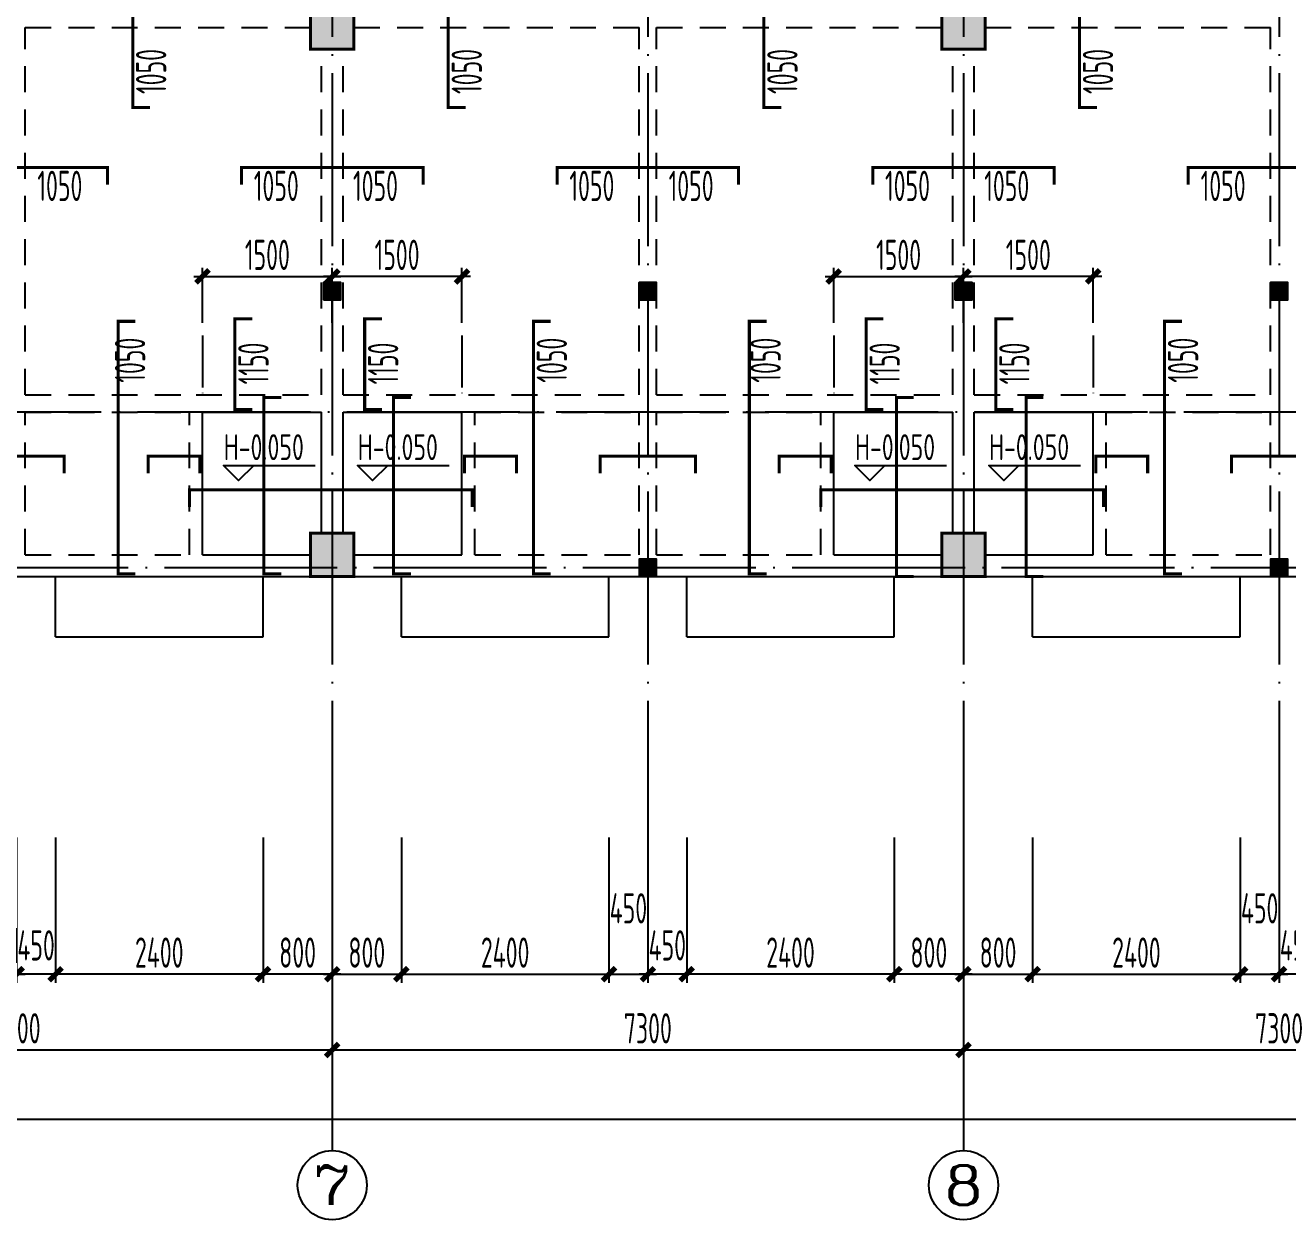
# Model space of a CAD drawing. Extents: x -472319 to -112444, y -516749 to -5704.
# Drawn here: x -264044 to -249444, y -193210 to -179392 of the extents above; entities that cross this region are included whole.
import ezdxf
from ezdxf.enums import TextEntityAlignment as Align

# ---------------------------------------------------------------- set-up
doc = ezdxf.new("R2010")
doc.units = 0
doc.header["$LTSCALE"] = 100
doc.header["$MEASUREMENT"] = 0
for name, pattern in [('3', [5, 3, -2]), ('CENTER', [2, 1.25, -0.25, 0.25, -0.25]), ('DOTE', [2.42, 2, -0.2, 0.02, -0.2])]:
    doc.linetypes.add(name, pattern=pattern)
for name, color, linetype in [('1301', 24, 'Continuous'), ('1305', 1, 'Continuous'), ('1306', 94, 'Continuous'), ('AXIS', 3, 'Continuous'), ('AXIS_TEXT', 7, 'Continuous'), ('COLUMN', 9, 'Continuous'), ('DOTE', 1, 'CENTER'), ('S_BEAM', 4, 'Continuous'), ('S_BEAMDASH', 134, '3'), ('S_CL', 2, 'Continuous'), ('坡道', 7, 'Continuous'), ('板标注', 221, 'Continuous')]:
    doc.layers.add(name, color=color, linetype=linetype)
doc.styles.add('_TCH_AXIS', font='COMPLEX', dxfattribs={"bigfont": 'GBCBIG'})
doc.styles.add('COMPLEX', font='COMPLEX')
doc.styles.add('HZ', font='tssdeng.shx', dxfattribs={"width": 0.6, "height": 350, "bigfont": 'a.shx'})
doc.styles.get("Standard").update_dxf_attribs({"font": 'tssdeng.shx', "width": 0.6, "bigfont": 'a.shx'})
doc.styles.add('TSSD_Rein', font='Tssdeng.shx', dxfattribs={"width": 0.7, "bigfont": 'hztxt.shx'})
doc.dimstyles.new('DIMN', dxfattribs={"dimtxt": 350, "dimasz": 150, "dimexe": 100, "dimexo": 100, "dimgap": 75, "dimtad": 1, "dimdec": 0, "dimzin": 0, "dimdsep": 46, "dimtxsty": 'HZ', "dimblk": 'ARCHTICK', "dimcen": 0.09, "dimdle": 100, "dimclrd": 3, "dimclre": 3, "dimclrt": 7, "dimazin": 2, "dimtfac": 1, "dimtdec": 0, "dimtmove": 2, "dimatfit": 3, "dimldrblk": 'ARCHTICK', "dimfxl": 1, "dimtolj": 1, "dimtzin": 0, "dimarcsym": 0})

# ---------------------------------------------------------------- blocks, each defined once
blk = doc.blocks.new('_ArchTick')
at = {"color": 0, "linetype": 'ByBlock', "const_width": 0.4}
blk.add_lwpolyline([(-0.5, -0.5), (0.5, 0.5)], dxfattribs=at)
blk = doc.blocks.new('*D998')
at = {"layer": 'AXIS', "color": 3, "lineweight": -2, "transparency": 16777216}
for p, q in [((-267794, -190097), (-267794, -191345)), ((-260494, -190097), (-260494, -191345)), ((-267894, -191245), (-260394, -191245))]:
    blk.add_line(p, q, dxfattribs=at)
at = {"layer": 'Defpoints', "color": 0, "transparency": 16777216}
for p in [(-267794, -189997), (-260494, -189997), (-260494, -191245)]:
    blk.add_point(p, dxfattribs=at)
at = {"layer": 'AXIS', "color": 3, "lineweight": -2, "transparency": 16777216, "xscale": 150, "yscale": 150, "zscale": 150, "rotation": 180}
blk.add_blockref('_ArchTick', (-267794, -191245), dxfattribs=at)
at = {"layer": 'AXIS', "color": 3, "lineweight": -2, "transparency": 16777216, "xscale": 150, "yscale": 150, "zscale": 150}
blk.add_blockref('_ArchTick', (-260494, -191245), dxfattribs=at)
at = {"layer": 'AXIS', "color": 7, "transparency": 16777216, "insert": (-264144, -190995), "char_height": 350, "attachment_point": 5, "style": 'HZ'}
blk.add_mtext('\\A1;7300', dxfattribs=at)
blk = doc.blocks.new('*D999')
at = {"layer": 'AXIS', "color": 3, "lineweight": -2, "transparency": 16777216}
for p, q in [((-260494, -190097), (-260494, -191345)), ((-253194, -190097), (-253194, -191345)), ((-260594, -191245), (-253094, -191245))]:
    blk.add_line(p, q, dxfattribs=at)
at = {"layer": 'Defpoints', "color": 0, "transparency": 16777216}
for p in [(-260494, -189997), (-253194, -189997), (-253194, -191245)]:
    blk.add_point(p, dxfattribs=at)
at = {"layer": 'AXIS', "color": 3, "lineweight": -2, "transparency": 16777216, "xscale": 150, "yscale": 150, "zscale": 150, "rotation": 180}
blk.add_blockref('_ArchTick', (-260494, -191245), dxfattribs=at)
at = {"layer": 'AXIS', "color": 3, "lineweight": -2, "transparency": 16777216, "xscale": 150, "yscale": 150, "zscale": 150}
blk.add_blockref('_ArchTick', (-253194, -191245), dxfattribs=at)
at = {"layer": 'AXIS', "color": 7, "transparency": 16777216, "insert": (-256844, -190995), "char_height": 350, "attachment_point": 5, "style": 'HZ'}
blk.add_mtext('\\A1;7300', dxfattribs=at)
blk = doc.blocks.new('*D1000')
at = {"layer": 'AXIS', "color": 3, "lineweight": -2, "transparency": 16777216}
for p, q in [((-253194, -190097), (-253194, -191345)), ((-245894, -190097), (-245894, -191345)), ((-253294, -191245), (-245794, -191245))]:
    blk.add_line(p, q, dxfattribs=at)
at = {"layer": 'Defpoints', "color": 0, "transparency": 16777216}
for p in [(-253194, -189997), (-245894, -189997), (-245894, -191245)]:
    blk.add_point(p, dxfattribs=at)
at = {"layer": 'AXIS', "color": 3, "lineweight": -2, "transparency": 16777216, "xscale": 150, "yscale": 150, "zscale": 150, "rotation": 180}
blk.add_blockref('_ArchTick', (-253194, -191245), dxfattribs=at)
at = {"layer": 'AXIS', "color": 3, "lineweight": -2, "transparency": 16777216, "xscale": 150, "yscale": 150, "zscale": 150}
blk.add_blockref('_ArchTick', (-245894, -191245), dxfattribs=at)
at = {"layer": 'AXIS', "color": 7, "transparency": 16777216, "insert": (-249544, -190995), "char_height": 350, "attachment_point": 5, "style": 'HZ'}
blk.add_mtext('\\A1;7300', dxfattribs=at)
blk = doc.blocks.new('*D1002')
at = {"layer": 'AXIS', "color": 3, "lineweight": -2, "transparency": 16777216}
for p, q in [((-302694, -190097), (-302694, -192145)), ((-242894, -190097), (-242894, -192145)), ((-302794, -192045), (-242794, -192045))]:
    blk.add_line(p, q, dxfattribs=at)
at = {"layer": 'Defpoints', "color": 0, "transparency": 16777216}
for p in [(-302694, -189997), (-242894, -189997), (-242894, -192045)]:
    blk.add_point(p, dxfattribs=at)
at = {"layer": 'AXIS', "color": 3, "lineweight": -2, "transparency": 16777216, "xscale": 150, "yscale": 150, "zscale": 150, "rotation": 180}
blk.add_blockref('_ArchTick', (-302694, -192045), dxfattribs=at)
at = {"layer": 'AXIS', "color": 3, "lineweight": -2, "transparency": 16777216, "xscale": 150, "yscale": 150, "zscale": 150}
blk.add_blockref('_ArchTick', (-242894, -192045), dxfattribs=at)
at = {"layer": 'AXIS', "color": 7, "transparency": 16777216, "insert": (-272794, -191795), "char_height": 350, "attachment_point": 5, "style": 'HZ'}
blk.add_mtext('\\A1;59800', dxfattribs=at)
blk = doc.blocks.new('_AXISO')
blk.add_circle((0, 0), 0.5)
at = {"layer": 'AXIS_TEXT', "style": 'COMPLEX', "width": 1.041667}
blk.add_attdef('A', text='', height=0.56, dxfattribs=at).set_placement((-0.25, -0.28), (0.25, -0.28), align=Align.FIT)
blk = doc.blocks.new('*D936')
at = {"layer": '1301', "color": 3, "lineweight": -2, "transparency": 16777216}
for p, q in [((-249544, -188787), (-249544, -190469)), ((-249094, -188787), (-249094, -190469)), ((-248994, -190369), (-249644, -190369))]:
    blk.add_line(p, q, dxfattribs=at)
at = {"layer": 'Defpoints', "color": 0, "transparency": 16777216}
for p in [(-249544, -188687), (-249094, -188687), (-249544, -190369)]:
    blk.add_point(p, dxfattribs=at)
at = {"layer": '1301', "color": 3, "lineweight": -2, "transparency": 16777216, "xscale": 150, "yscale": 150, "zscale": 150, "rotation": 180}
blk.add_blockref('_ArchTick', (-249544, -190369), dxfattribs=at)
at = {"layer": '1301', "color": 3, "lineweight": -2, "transparency": 16777216, "xscale": 150, "yscale": 150, "zscale": 150}
blk.add_blockref('_ArchTick', (-249094, -190369), dxfattribs=at)
at = {"layer": '1301', "color": 7, "transparency": 16777216, "insert": (-249319, -190036), "char_height": 350, "attachment_point": 5, "style": 'HZ'}
blk.add_mtext('\\A1;450', dxfattribs=at)
blk = doc.blocks.new('*D937')
at = {"layer": '1301', "color": 3, "lineweight": -2, "transparency": 16777216}
for p, q in [((-253194, -188787), (-253194, -190469)), ((-252394, -188787), (-252394, -190469)), ((-253294, -190369), (-252294, -190369))]:
    blk.add_line(p, q, dxfattribs=at)
at = {"layer": 'Defpoints', "color": 0, "transparency": 16777216}
for p in [(-253194, -188687), (-252394, -188687), (-252394, -190369)]:
    blk.add_point(p, dxfattribs=at)
at = {"layer": '1301', "color": 3, "lineweight": -2, "transparency": 16777216, "xscale": 150, "yscale": 150, "zscale": 150, "rotation": 180}
blk.add_blockref('_ArchTick', (-253194, -190369), dxfattribs=at)
at = {"layer": '1301', "color": 3, "lineweight": -2, "transparency": 16777216, "xscale": 150, "yscale": 150, "zscale": 150}
blk.add_blockref('_ArchTick', (-252394, -190369), dxfattribs=at)
at = {"layer": '1301', "color": 7, "transparency": 16777216, "insert": (-252794, -190119), "char_height": 350, "attachment_point": 5, "style": 'HZ'}
blk.add_mtext('\\A1;800', dxfattribs=at)
blk = doc.blocks.new('*D938')
at = {"layer": '1301', "color": 3, "lineweight": -2, "transparency": 16777216}
for p, q in [((-252394, -188787), (-252394, -190469)), ((-249994, -188787), (-249994, -190469)), ((-252494, -190369), (-249894, -190369))]:
    blk.add_line(p, q, dxfattribs=at)
at = {"layer": 'Defpoints', "color": 0, "transparency": 16777216}
for p in [(-252394, -188687), (-249994, -188687), (-249994, -190369)]:
    blk.add_point(p, dxfattribs=at)
at = {"layer": '1301', "color": 3, "lineweight": -2, "transparency": 16777216, "xscale": 150, "yscale": 150, "zscale": 150, "rotation": 180}
blk.add_blockref('_ArchTick', (-252394, -190369), dxfattribs=at)
at = {"layer": '1301', "color": 3, "lineweight": -2, "transparency": 16777216, "xscale": 150, "yscale": 150, "zscale": 150}
blk.add_blockref('_ArchTick', (-249994, -190369), dxfattribs=at)
at = {"layer": '1301', "color": 7, "transparency": 16777216, "insert": (-251194, -190119), "char_height": 350, "attachment_point": 5, "style": 'HZ'}
blk.add_mtext('\\A1;2400', dxfattribs=at)
blk = doc.blocks.new('*D939')
at = {"layer": '1301', "color": 3, "lineweight": -2, "transparency": 16777216}
for p, q in [((-249994, -188787), (-249994, -190469)), ((-249544, -188787), (-249544, -190469)), ((-250094, -190369), (-249444, -190369))]:
    blk.add_line(p, q, dxfattribs=at)
at = {"layer": 'Defpoints', "color": 0, "transparency": 16777216}
for p in [(-249994, -188687), (-249544, -188687), (-249544, -190369)]:
    blk.add_point(p, dxfattribs=at)
at = {"layer": '1301', "color": 3, "lineweight": -2, "transparency": 16777216, "xscale": 150, "yscale": 150, "zscale": 150, "rotation": 180}
blk.add_blockref('_ArchTick', (-249994, -190369), dxfattribs=at)
at = {"layer": '1301', "color": 3, "lineweight": -2, "transparency": 16777216, "xscale": 150, "yscale": 150, "zscale": 150}
blk.add_blockref('_ArchTick', (-249544, -190369), dxfattribs=at)
at = {"layer": '1301', "color": 7, "transparency": 16777216, "insert": (-249769, -189607), "char_height": 350, "attachment_point": 5, "style": 'HZ'}
blk.add_mtext('\\A1;450', dxfattribs=at)
blk = doc.blocks.new('*D940')
at = {"layer": '1301', "color": 3, "lineweight": -2, "transparency": 16777216}
for p, q in [((-253994, -188787), (-253994, -190469)), ((-253194, -188787), (-253194, -190469)), ((-253094, -190369), (-254094, -190369))]:
    blk.add_line(p, q, dxfattribs=at)
at = {"layer": 'Defpoints', "color": 0, "transparency": 16777216}
for p in [(-253994, -188687), (-253194, -188687), (-253994, -190369)]:
    blk.add_point(p, dxfattribs=at)
at = {"layer": '1301', "color": 3, "lineweight": -2, "transparency": 16777216, "xscale": 150, "yscale": 150, "zscale": 150, "rotation": 180}
blk.add_blockref('_ArchTick', (-253994, -190369), dxfattribs=at)
at = {"layer": '1301', "color": 3, "lineweight": -2, "transparency": 16777216, "xscale": 150, "yscale": 150, "zscale": 150}
blk.add_blockref('_ArchTick', (-253194, -190369), dxfattribs=at)
at = {"layer": '1301', "color": 7, "transparency": 16777216, "insert": (-253594, -190119), "char_height": 350, "attachment_point": 5, "style": 'HZ'}
blk.add_mtext('\\A1;800', dxfattribs=at)
blk = doc.blocks.new('*D941')
at = {"layer": '1301', "color": 3, "lineweight": -2, "transparency": 16777216}
for p, q in [((-256394, -188787), (-256394, -190469)), ((-253994, -188787), (-253994, -190469)), ((-253894, -190369), (-256494, -190369))]:
    blk.add_line(p, q, dxfattribs=at)
at = {"layer": 'Defpoints', "color": 0, "transparency": 16777216}
for p in [(-256394, -188687), (-253994, -188687), (-256394, -190369)]:
    blk.add_point(p, dxfattribs=at)
at = {"layer": '1301', "color": 3, "lineweight": -2, "transparency": 16777216, "xscale": 150, "yscale": 150, "zscale": 150, "rotation": 180}
blk.add_blockref('_ArchTick', (-256394, -190369), dxfattribs=at)
at = {"layer": '1301', "color": 3, "lineweight": -2, "transparency": 16777216, "xscale": 150, "yscale": 150, "zscale": 150}
blk.add_blockref('_ArchTick', (-253994, -190369), dxfattribs=at)
at = {"layer": '1301', "color": 7, "transparency": 16777216, "insert": (-255194, -190119), "char_height": 350, "attachment_point": 5, "style": 'HZ'}
blk.add_mtext('\\A1;2400', dxfattribs=at)
blk = doc.blocks.new('*D942')
at = {"layer": '1301', "color": 3, "lineweight": -2, "transparency": 16777216}
for p, q in [((-256844, -188787), (-256844, -190469)), ((-256394, -188787), (-256394, -190469)), ((-256294, -190369), (-256944, -190369))]:
    blk.add_line(p, q, dxfattribs=at)
at = {"layer": 'Defpoints', "color": 0, "transparency": 16777216}
for p in [(-256844, -188687), (-256394, -188687), (-256844, -190369)]:
    blk.add_point(p, dxfattribs=at)
at = {"layer": '1301', "color": 3, "lineweight": -2, "transparency": 16777216, "xscale": 150, "yscale": 150, "zscale": 150, "rotation": 180}
blk.add_blockref('_ArchTick', (-256844, -190369), dxfattribs=at)
at = {"layer": '1301', "color": 3, "lineweight": -2, "transparency": 16777216, "xscale": 150, "yscale": 150, "zscale": 150}
blk.add_blockref('_ArchTick', (-256394, -190369), dxfattribs=at)
at = {"layer": '1301', "color": 7, "transparency": 16777216, "insert": (-256619, -190036), "char_height": 350, "attachment_point": 5, "style": 'HZ'}
blk.add_mtext('\\A1;450', dxfattribs=at)
blk = doc.blocks.new('*D943')
at = {"layer": '1301', "color": 3, "lineweight": -2, "transparency": 16777216}
for p, q in [((-260494, -188787), (-260494, -190469)), ((-259694, -188787), (-259694, -190469)), ((-260594, -190369), (-259594, -190369))]:
    blk.add_line(p, q, dxfattribs=at)
at = {"layer": 'Defpoints', "color": 0, "transparency": 16777216}
for p in [(-260494, -188687), (-259694, -188687), (-259694, -190369)]:
    blk.add_point(p, dxfattribs=at)
at = {"layer": '1301', "color": 3, "lineweight": -2, "transparency": 16777216, "xscale": 150, "yscale": 150, "zscale": 150, "rotation": 180}
blk.add_blockref('_ArchTick', (-260494, -190369), dxfattribs=at)
at = {"layer": '1301', "color": 3, "lineweight": -2, "transparency": 16777216, "xscale": 150, "yscale": 150, "zscale": 150}
blk.add_blockref('_ArchTick', (-259694, -190369), dxfattribs=at)
at = {"layer": '1301', "color": 7, "transparency": 16777216, "insert": (-260094, -190119), "char_height": 350, "attachment_point": 5, "style": 'HZ'}
blk.add_mtext('\\A1;800', dxfattribs=at)
blk = doc.blocks.new('*D944')
at = {"layer": '1301', "color": 3, "lineweight": -2, "transparency": 16777216}
for p, q in [((-259694, -188787), (-259694, -190469)), ((-257294, -188787), (-257294, -190469)), ((-259794, -190369), (-257194, -190369))]:
    blk.add_line(p, q, dxfattribs=at)
at = {"layer": 'Defpoints', "color": 0, "transparency": 16777216}
for p in [(-259694, -188687), (-257294, -188687), (-257294, -190369)]:
    blk.add_point(p, dxfattribs=at)
at = {"layer": '1301', "color": 3, "lineweight": -2, "transparency": 16777216, "xscale": 150, "yscale": 150, "zscale": 150, "rotation": 180}
blk.add_blockref('_ArchTick', (-259694, -190369), dxfattribs=at)
at = {"layer": '1301', "color": 3, "lineweight": -2, "transparency": 16777216, "xscale": 150, "yscale": 150, "zscale": 150}
blk.add_blockref('_ArchTick', (-257294, -190369), dxfattribs=at)
at = {"layer": '1301', "color": 7, "transparency": 16777216, "insert": (-258494, -190119), "char_height": 350, "attachment_point": 5, "style": 'HZ'}
blk.add_mtext('\\A1;2400', dxfattribs=at)
blk = doc.blocks.new('*D945')
at = {"layer": '1301', "color": 3, "lineweight": -2, "transparency": 16777216}
for p, q in [((-257294, -188787), (-257294, -190469)), ((-256844, -188787), (-256844, -190469)), ((-257394, -190369), (-256744, -190369))]:
    blk.add_line(p, q, dxfattribs=at)
at = {"layer": 'Defpoints', "color": 0, "transparency": 16777216}
for p in [(-257294, -188687), (-256844, -188687), (-256844, -190369)]:
    blk.add_point(p, dxfattribs=at)
at = {"layer": '1301', "color": 3, "lineweight": -2, "transparency": 16777216, "xscale": 150, "yscale": 150, "zscale": 150, "rotation": 180}
blk.add_blockref('_ArchTick', (-257294, -190369), dxfattribs=at)
at = {"layer": '1301', "color": 3, "lineweight": -2, "transparency": 16777216, "xscale": 150, "yscale": 150, "zscale": 150}
blk.add_blockref('_ArchTick', (-256844, -190369), dxfattribs=at)
at = {"layer": '1301', "color": 7, "transparency": 16777216, "insert": (-257069, -189607), "char_height": 350, "attachment_point": 5, "style": 'HZ'}
blk.add_mtext('\\A1;450', dxfattribs=at)
blk = doc.blocks.new('*D946')
at = {"layer": '1301', "color": 3, "lineweight": -2, "transparency": 16777216}
for p, q in [((-261294, -188787), (-261294, -190469)), ((-260494, -188787), (-260494, -190469)), ((-260394, -190369), (-261394, -190369))]:
    blk.add_line(p, q, dxfattribs=at)
at = {"layer": 'Defpoints', "color": 0, "transparency": 16777216}
for p in [(-261294, -188687), (-260494, -188687), (-261294, -190369)]:
    blk.add_point(p, dxfattribs=at)
at = {"layer": '1301', "color": 3, "lineweight": -2, "transparency": 16777216, "xscale": 150, "yscale": 150, "zscale": 150, "rotation": 180}
blk.add_blockref('_ArchTick', (-261294, -190369), dxfattribs=at)
at = {"layer": '1301', "color": 3, "lineweight": -2, "transparency": 16777216, "xscale": 150, "yscale": 150, "zscale": 150}
blk.add_blockref('_ArchTick', (-260494, -190369), dxfattribs=at)
at = {"layer": '1301', "color": 7, "transparency": 16777216, "insert": (-260894, -190119), "char_height": 350, "attachment_point": 5, "style": 'HZ'}
blk.add_mtext('\\A1;800', dxfattribs=at)
blk = doc.blocks.new('*D947')
at = {"layer": '1301', "color": 3, "lineweight": -2, "transparency": 16777216}
for p, q in [((-263694, -188787), (-263694, -190469)), ((-261294, -188787), (-261294, -190469)), ((-261194, -190369), (-263794, -190369))]:
    blk.add_line(p, q, dxfattribs=at)
at = {"layer": 'Defpoints', "color": 0, "transparency": 16777216}
for p in [(-263694, -188687), (-261294, -188687), (-263694, -190369)]:
    blk.add_point(p, dxfattribs=at)
at = {"layer": '1301', "color": 3, "lineweight": -2, "transparency": 16777216, "xscale": 150, "yscale": 150, "zscale": 150, "rotation": 180}
blk.add_blockref('_ArchTick', (-263694, -190369), dxfattribs=at)
at = {"layer": '1301', "color": 3, "lineweight": -2, "transparency": 16777216, "xscale": 150, "yscale": 150, "zscale": 150}
blk.add_blockref('_ArchTick', (-261294, -190369), dxfattribs=at)
at = {"layer": '1301', "color": 7, "transparency": 16777216, "insert": (-262494, -190119), "char_height": 350, "attachment_point": 5, "style": 'HZ'}
blk.add_mtext('\\A1;2400', dxfattribs=at)
blk = doc.blocks.new('*D948')
at = {"layer": '1301', "color": 3, "lineweight": -2, "transparency": 16777216}
for p, q in [((-264144, -188787), (-264144, -190469)), ((-263694, -188787), (-263694, -190469)), ((-263594, -190369), (-264244, -190369))]:
    blk.add_line(p, q, dxfattribs=at)
at = {"layer": 'Defpoints', "color": 0, "transparency": 16777216}
for p in [(-264144, -188687), (-263694, -188687), (-264144, -190369)]:
    blk.add_point(p, dxfattribs=at)
at = {"layer": '1301', "color": 3, "lineweight": -2, "transparency": 16777216, "xscale": 150, "yscale": 150, "zscale": 150, "rotation": 180}
blk.add_blockref('_ArchTick', (-264144, -190369), dxfattribs=at)
at = {"layer": '1301', "color": 3, "lineweight": -2, "transparency": 16777216, "xscale": 150, "yscale": 150, "zscale": 150}
blk.add_blockref('_ArchTick', (-263694, -190369), dxfattribs=at)
at = {"layer": '1301', "color": 7, "transparency": 16777216, "insert": (-263919, -190036), "char_height": 350, "attachment_point": 5, "style": 'HZ'}
blk.add_mtext('\\A1;450', dxfattribs=at)
blk = doc.blocks.new('*D951')
at = {"layer": '1301', "color": 3, "lineweight": -2, "transparency": 16777216}
for p, q in [((-264594, -188787), (-264594, -190469)), ((-264144, -188787), (-264144, -190469)), ((-264694, -190369), (-264044, -190369))]:
    blk.add_line(p, q, dxfattribs=at)
at = {"layer": 'Defpoints', "color": 0, "transparency": 16777216}
for p in [(-264594, -188687), (-264144, -188687), (-264144, -190369)]:
    blk.add_point(p, dxfattribs=at)
at = {"layer": '1301', "color": 3, "lineweight": -2, "transparency": 16777216, "xscale": 150, "yscale": 150, "zscale": 150, "rotation": 180}
blk.add_blockref('_ArchTick', (-264594, -190369), dxfattribs=at)
at = {"layer": '1301', "color": 3, "lineweight": -2, "transparency": 16777216, "xscale": 150, "yscale": 150, "zscale": 150}
blk.add_blockref('_ArchTick', (-264144, -190369), dxfattribs=at)
at = {"layer": '1301', "color": 7, "transparency": 16777216, "insert": (-264369, -189607), "char_height": 350, "attachment_point": 5, "style": 'HZ'}
blk.add_mtext('\\A1;450', dxfattribs=at)
blk = doc.blocks.new('*D1280')
at = {"layer": '1306', "color": 3, "lineweight": -2, "transparency": 16777216}
for p, q in [((-261994, -182836), (-261994, -182198)), ((-260494, -182836), (-260494, -182198)), ((-262094, -182298), (-260394, -182298))]:
    blk.add_line(p, q, dxfattribs=at)
at = {"layer": 'Defpoints', "color": 0, "transparency": 16777216}
for p in [(-260494, -182298), (-261994, -182936), (-260494, -182936)]:
    blk.add_point(p, dxfattribs=at)
at = {"layer": '1306', "color": 3, "lineweight": -2, "transparency": 16777216, "xscale": 150, "yscale": 150, "zscale": 150, "rotation": 180}
blk.add_blockref('_ArchTick', (-261994, -182298), dxfattribs=at)
at = {"layer": '1306', "color": 3, "lineweight": -2, "transparency": 16777216, "xscale": 150, "yscale": 150, "zscale": 150}
blk.add_blockref('_ArchTick', (-260494, -182298), dxfattribs=at)
at = {"layer": '1306', "color": 7, "transparency": 16777216, "insert": (-261244, -182048), "char_height": 350, "attachment_point": 5, "style": 'HZ'}
blk.add_mtext('\\A1;1500', dxfattribs=at)
blk = doc.blocks.new('*D1281')
at = {"layer": '1306', "color": 3, "lineweight": -2, "transparency": 16777216}
for p, q in [((-260494, -182836), (-260494, -182198)), ((-258994, -182836), (-258994, -182198)), ((-258894, -182298), (-260594, -182298))]:
    blk.add_line(p, q, dxfattribs=at)
at = {"layer": 'Defpoints', "color": 0, "transparency": 16777216}
for p in [(-260494, -182298), (-260494, -182936), (-258994, -182936)]:
    blk.add_point(p, dxfattribs=at)
at = {"layer": '1306', "color": 3, "lineweight": -2, "transparency": 16777216, "xscale": 150, "yscale": 150, "zscale": 150, "rotation": 180}
blk.add_blockref('_ArchTick', (-260494, -182298), dxfattribs=at)
at = {"layer": '1306', "color": 3, "lineweight": -2, "transparency": 16777216, "xscale": 150, "yscale": 150, "zscale": 150}
blk.add_blockref('_ArchTick', (-258994, -182298), dxfattribs=at)
at = {"layer": '1306', "color": 7, "transparency": 16777216, "insert": (-259744, -182048), "char_height": 350, "attachment_point": 5, "style": 'HZ'}
blk.add_mtext('\\A1;1500', dxfattribs=at)
blk = doc.blocks.new('*D1282')
at = {"layer": '1306', "color": 3, "lineweight": -2, "transparency": 16777216}
for p, q in [((-254694, -182836), (-254694, -182198)), ((-253194, -182836), (-253194, -182198)), ((-254794, -182298), (-253094, -182298))]:
    blk.add_line(p, q, dxfattribs=at)
at = {"layer": 'Defpoints', "color": 0, "transparency": 16777216}
for p in [(-253194, -182298), (-254694, -182936), (-253194, -182936)]:
    blk.add_point(p, dxfattribs=at)
at = {"layer": '1306', "color": 3, "lineweight": -2, "transparency": 16777216, "xscale": 150, "yscale": 150, "zscale": 150, "rotation": 180}
blk.add_blockref('_ArchTick', (-254694, -182298), dxfattribs=at)
at = {"layer": '1306', "color": 3, "lineweight": -2, "transparency": 16777216, "xscale": 150, "yscale": 150, "zscale": 150}
blk.add_blockref('_ArchTick', (-253194, -182298), dxfattribs=at)
at = {"layer": '1306', "color": 7, "transparency": 16777216, "insert": (-253944, -182048), "char_height": 350, "attachment_point": 5, "style": 'HZ'}
blk.add_mtext('\\A1;1500', dxfattribs=at)
blk = doc.blocks.new('*D1283')
at = {"layer": '1306', "color": 3, "lineweight": -2, "transparency": 16777216}
for p, q in [((-253194, -182836), (-253194, -182198)), ((-251694, -182836), (-251694, -182198)), ((-251594, -182298), (-253294, -182298))]:
    blk.add_line(p, q, dxfattribs=at)
at = {"layer": 'Defpoints', "color": 0, "transparency": 16777216}
for p in [(-253194, -182298), (-253194, -182936), (-251694, -182936)]:
    blk.add_point(p, dxfattribs=at)
at = {"layer": '1306', "color": 3, "lineweight": -2, "transparency": 16777216, "xscale": 150, "yscale": 150, "zscale": 150, "rotation": 180}
blk.add_blockref('_ArchTick', (-253194, -182298), dxfattribs=at)
at = {"layer": '1306', "color": 3, "lineweight": -2, "transparency": 16777216, "xscale": 150, "yscale": 150, "zscale": 150}
blk.add_blockref('_ArchTick', (-251694, -182298), dxfattribs=at)
at = {"layer": '1306', "color": 7, "transparency": 16777216, "insert": (-252444, -182048), "char_height": 350, "attachment_point": 5, "style": 'HZ'}
blk.add_mtext('\\A1;1500', dxfattribs=at)

msp = doc.modelspace()

# ---------------------------------------------------------------- hatches: boundary and pattern name
at = {"layer": 'COLUMN'}
h = msp.add_hatch(dxfattribs=at)
h.set_pattern_fill('ANSI31', color=0)
h.set_pattern_definition([(45, (-311631.33058, 3171.1076), (-0.08838834765, 0.08838834765), [])])
h.paths.add_polyline_path([(-260593.831, -182566.892), (-260393.831, -182566.892), (-260393.831, -182366.892), (-260593.831, -182366.892)])
h = msp.add_hatch(dxfattribs=at)
h.set_pattern_fill('ANSI31', color=0)
h.set_pattern_definition([(45, (-307981.33058, 3171.1076), (-0.08838834765, 0.08838834765), [])])
h.paths.add_polyline_path([(-256943.831, -182566.892), (-256743.831, -182566.892), (-256743.831, -182366.892), (-256943.831, -182366.892)])
h = msp.add_hatch(dxfattribs=at)
h.set_pattern_fill('ANSI31', color=0)
h.set_pattern_definition([(45, (-304331.33058, 3171.1076), (-0.08838834765, 0.08838834765), [])])
h.paths.add_polyline_path([(-253293.831, -182566.892), (-253093.831, -182566.892), (-253093.831, -182366.892), (-253293.831, -182366.892)])
h = msp.add_hatch(dxfattribs=at)
h.set_pattern_fill('ANSI31', color=0)
h.set_pattern_definition([(45, (-300681.33058, 3171.1076), (-0.08838834765, 0.08838834765), [])])
h.paths.add_polyline_path([(-249643.831, -182566.892), (-249443.831, -182566.892), (-249443.831, -182366.892), (-249643.831, -182366.892)])
h = msp.add_hatch(dxfattribs=at)
h.set_pattern_fill('ANSI31', color=0)
h.set_pattern_definition([(45, (-307981.32863, -28.89142), (-0.08838834765, 0.08838834765), [])])
h.paths.add_polyline_path([(-256943.829, -185766.891), (-256743.829, -185766.891), (-256743.829, -185566.891), (-256943.829, -185566.891)])
h = msp.add_hatch(dxfattribs=at)
h.set_pattern_fill('ANSI31', color=0)
h.set_pattern_definition([(45, (-300681.32863, -28.89142), (-0.08838834765, 0.08838834765), [])])
h.paths.add_polyline_path([(-249643.829, -185766.891), (-249443.829, -185766.891), (-249443.829, -185566.891), (-249643.829, -185566.891)])
at = {"layer": 'S_CL'}
h = msp.add_hatch(dxfattribs=at)
h.set_pattern_fill('ANSI31', color=256)
h.set_pattern_definition([(45, (113576.23945, 355910.10849), (-0.088388347648, 0.088388347648), [])])
h.paths.add_polyline_path([(-242793.829, -171266.89), (-242793.829, -170766.89), (-243293.829, -170766.89), (-243293.829, -171266.89)])
h.paths.add_polyline_path([(-242793.829, -177366.891), (-242793.829, -176866.891), (-243293.829, -176866.891), (-243293.829, -177366.891)])
h.paths.add_polyline_path([(-242793.829, -179666.891), (-242793.829, -179166.891), (-243293.829, -179166.891), (-243293.829, -179666.891)])
h.paths.add_polyline_path([(-242793.829, -185766.891), (-242793.829, -185266.891), (-243293.829, -185266.891), (-243293.829, -185766.891)])
h.paths.add_polyline_path([(-245643.829, -171266.89), (-245643.829, -170766.89), (-246143.829, -170766.89), (-246143.829, -171266.89)])
h.paths.add_polyline_path([(-245643.829, -177366.891), (-245643.829, -176866.891), (-246143.829, -176866.891), (-246143.829, -177366.891)])
h.paths.add_polyline_path([(-245643.829, -179666.891), (-245643.829, -179166.891), (-246143.829, -179166.891), (-246143.829, -179666.891)])
h.paths.add_polyline_path([(-245643.829, -185766.891), (-245643.829, -185266.891), (-246143.829, -185266.891), (-246143.829, -185766.891)])
h.paths.add_polyline_path([(-252943.829, -171266.89), (-252943.829, -170766.89), (-253443.829, -170766.89), (-253443.829, -171266.89)])
h.paths.add_polyline_path([(-252943.829, -177366.891), (-252943.829, -176866.891), (-253443.829, -176866.891), (-253443.829, -177366.891)])
h.paths.add_polyline_path([(-252943.829, -179666.891), (-252943.829, -179166.891), (-253443.829, -179166.891), (-253443.829, -179666.891)])
h.paths.add_polyline_path([(-252943.829, -185766.891), (-252943.829, -185266.891), (-253443.829, -185266.891), (-253443.829, -185766.891)])
h.paths.add_polyline_path([(-260243.829, -171266.89), (-260243.829, -170766.89), (-260743.829, -170766.89), (-260743.829, -171266.89)])
h.paths.add_polyline_path([(-260243.829, -177366.891), (-260243.829, -176866.891), (-260743.829, -176866.891), (-260743.829, -177366.891)])
h.paths.add_polyline_path([(-260243.829, -179666.891), (-260243.829, -179166.891), (-260743.829, -179166.891), (-260743.829, -179666.891)])
h.paths.add_polyline_path([(-260243.829, -185766.891), (-260243.829, -185266.891), (-260743.829, -185266.891), (-260743.829, -185766.891)])
h.paths.add_polyline_path([(-267543.829, -171266.89), (-267543.829, -170766.89), (-268043.829, -170766.89), (-268043.829, -171266.89)])
h.paths.add_polyline_path([(-267543.829, -177366.891), (-267543.829, -176866.891), (-268043.829, -176866.891), (-268043.829, -177366.891)])
h.paths.add_polyline_path([(-267543.829, -179666.891), (-267543.829, -179166.891), (-268043.829, -179166.891), (-268043.829, -179666.891)])
h.paths.add_polyline_path([(-267543.829, -185766.891), (-267543.829, -185166.891), (-268043.829, -185166.891), (-268043.829, -185766.891)])
h.paths.add_polyline_path([(-270543.829, -171266.89), (-270543.829, -170766.89), (-271043.829, -170766.89), (-271043.829, -171266.89)])
h.paths.add_polyline_path([(-270543.829, -177366.891), (-270543.829, -176866.891), (-271043.829, -176866.891), (-271043.829, -177366.891)])
h.paths.add_polyline_path([(-277543.831, -171366.89), (-277543.831, -170766.89), (-278043.831, -170766.89), (-278043.831, -171366.89)])
h.paths.add_polyline_path([(-277543.831, -177366.891), (-277543.831, -176866.891), (-278043.831, -176866.891), (-278043.831, -177366.891)])
h.paths.add_polyline_path([(-277543.831, -179666.891), (-277543.831, -179166.891), (-278043.831, -179166.891), (-278043.831, -179666.891)])
h.paths.add_polyline_path([(-277543.831, -185766.891), (-277543.831, -185166.891), (-278043.831, -185166.891), (-278043.831, -185766.891)])
h.paths.add_polyline_path([(-284843.831, -171266.89), (-284843.831, -170766.89), (-285343.831, -170766.89), (-285343.831, -171266.89)])
h.paths.add_polyline_path([(-284843.831, -177366.891), (-284843.831, -176866.891), (-285343.831, -176866.891), (-285343.831, -177366.891)])
h.paths.add_polyline_path([(-284843.831, -179666.891), (-284843.831, -179166.891), (-285343.831, -179166.891), (-285343.831, -179666.891)])
h.paths.add_polyline_path([(-284843.831, -185766.891), (-284843.831, -185266.891), (-285343.831, -185266.891), (-285343.831, -185766.891)])
h.paths.add_polyline_path([(-292143.831, -171266.89), (-292143.831, -170766.89), (-292643.831, -170766.89), (-292643.831, -171266.89)])
h.paths.add_polyline_path([(-292143.831, -177366.891), (-292143.831, -176866.891), (-292643.831, -176866.891), (-292643.831, -177366.891)])
h.paths.add_polyline_path([(-292143.831, -179666.891), (-292143.831, -179166.891), (-292643.831, -179166.891), (-292643.831, -179666.891)])
h.paths.add_polyline_path([(-292143.831, -185766.891), (-292143.831, -185266.891), (-292643.831, -185266.891), (-292643.831, -185766.891)])
h.paths.add_polyline_path([(-299443.831, -171266.89), (-299443.831, -170766.89), (-299943.831, -170766.89), (-299943.831, -171266.89)])
h.paths.add_polyline_path([(-299443.831, -177366.891), (-299443.831, -176866.891), (-299943.831, -176866.891), (-299943.831, -177366.891)])
h.paths.add_polyline_path([(-299443.831, -179666.891), (-299443.831, -179166.891), (-299943.831, -179166.891), (-299943.831, -179666.891)])
h.paths.add_polyline_path([(-299443.831, -185766.891), (-299443.831, -185266.891), (-299943.831, -185266.891), (-299943.831, -185766.891)])
h.paths.add_polyline_path([(-302293.831, -171266.89), (-302293.831, -170766.89), (-302793.831, -170766.89), (-302793.831, -171266.89)])
h.paths.add_polyline_path([(-302293.831, -177366.891), (-302293.831, -176866.891), (-302793.831, -176866.891), (-302793.831, -177366.891)])
h.paths.add_polyline_path([(-302293.831, -179666.891), (-302293.831, -179166.891), (-302793.831, -179166.891), (-302793.831, -179666.891)])
h.paths.add_polyline_path([(-302293.831, -185766.891), (-302293.831, -185266.891), (-302793.831, -185266.891), (-302793.831, -185766.891)])

# ---------------------------------------------------------------- linework, layer by layer
for p, q in [((-263693.829, -186466.891), (-263693.829, -185766.891)), ((-259693.829, -186466.891), (-259693.829, -185766.891)), ((-256393.829, -186466.891), (-256393.829, -185766.891)), ((-252393.829, -186466.891), (-252393.829, -185766.891)), ((-263693.829, -186466.891), (-261293.829, -186466.891)), ((-259693.829, -186466.891), (-257293.829, -186466.891)), ((-256393.829, -186466.891), (-253993.829, -186466.891)), ((-252393.829, -186466.891), (-249993.829, -186466.891))]:
    msp.add_line(p, q)
at = {"layer": '1305', "const_width": 35}
for points in [[(-262601.329, -180341.891), (-262801.329, -180341.891), (-262801.329, -176191.891), (-262601.329, -176191.891)], [(-258951.329, -180341.891), (-259151.329, -180341.891), (-259151.329, -176191.891), (-258951.329, -176191.891)], [(-255301.333, -180341.891), (-255501.333, -180341.891), (-255501.333, -176191.891), (-255301.333, -176191.891)], [(-251651.333, -180341.891), (-251851.333, -180341.891), (-251851.333, -176191.891), (-251651.333, -176191.891)], [(-265193.829, -181236.89), (-265193.829, -181036.89), (-263093.829, -181036.891), (-263093.829, -181236.891)], [(-261543.829, -181236.89), (-261543.829, -181036.89), (-259443.829, -181036.891), (-259443.829, -181236.891)], [(-257893.829, -181236.891), (-257893.829, -181036.891), (-255793.829, -181036.891), (-255793.829, -181236.891)], [(-254243.829, -181236.891), (-254243.829, -181036.891), (-252143.829, -181036.891), (-252143.829, -181236.891)], [(-250593.829, -181236.891), (-250593.829, -181036.891), (-248493.829, -181036.891), (-248493.829, -181236.891)], [(-261418.829, -183836.892), (-261618.829, -183836.892), (-261618.829, -182786.891), (-261418.829, -182786.891)], [(-259918.829, -183836.892), (-260118.829, -183836.892), (-260118.829, -182786.891), (-259918.829, -182786.891)], [(-254118.825, -183836.892), (-254318.825, -183836.892), (-254318.825, -182786.891), (-254118.825, -182786.891)], [(-252618.825, -183836.892), (-252818.825, -183836.892), (-252818.825, -182786.891), (-252618.825, -182786.891)], [(-262770.329, -185736.892), (-262970.329, -185736.892), (-262970.329, -182816.891), (-262770.329, -182816.891)], [(-257967.833, -185736.892), (-258167.833, -185736.892), (-258167.833, -182816.891), (-257967.833, -182816.891)], [(-255470.329, -185736.892), (-255670.329, -185736.892), (-255670.329, -182816.891), (-255470.329, -182816.891)], [(-250667.833, -185736.892), (-250867.833, -185736.892), (-250867.833, -182816.891), (-250667.833, -182816.891)], [(-261083.829, -185736.891), (-261283.829, -185736.891), (-261283.829, -183696.892), (-261083.829, -183696.892)], [(-259583.833, -185736.891), (-259783.833, -185736.891), (-259783.833, -183696.892), (-259583.833, -183696.892)], [(-253769.333, -185766.892), (-253969.333, -185766.891), (-253969.333, -183696.892), (-253769.333, -183696.893)], [(-252269.329, -185766.891), (-252469.329, -185766.891), (-252469.329, -183696.892), (-252269.329, -183696.892)], [(-264693.829, -184576.891), (-264693.829, -184376.891), (-263593.829, -184376.892), (-263593.829, -184576.892)], [(-262623.829, -184576.892), (-262623.829, -184376.892), (-262023.829, -184376.892), (-262023.829, -184576.892)], [(-258963.829, -184576.892), (-258963.829, -184376.892), (-258363.829, -184376.892), (-258363.829, -184576.892)], [(-257393.829, -184576.891), (-257393.829, -184376.891), (-256293.829, -184376.892), (-256293.829, -184576.892)], [(-255323.829, -184576.892), (-255323.829, -184376.892), (-254723.829, -184376.892), (-254723.829, -184576.892)], [(-251663.829, -184576.892), (-251663.829, -184376.892), (-251063.829, -184376.892), (-251063.829, -184576.892)], [(-250093.829, -184576.892), (-250093.829, -184376.892), (-248993.829, -184376.892), (-248993.829, -184576.892)], [(-262143.829, -184965.322), (-262143.829, -184765.322), (-258873.829, -184765.322), (-258873.829, -184965.322)], [(-254843.829, -184965.322), (-254843.829, -184765.322), (-251573.829, -184765.322), (-251573.829, -184965.322)]]:
    msp.add_lwpolyline(points, dxfattribs=at)
at = {"layer": 'AXIS'}
for p, q in [((-260493.829, -189997.282), (-260493.829, -192409.578)), ((-253193.829, -189997.282), (-253193.829, -192409.578))]:
    msp.add_line(p, q, dxfattribs=at)
at = {"layer": 'COLUMN', "color": 0}
for points in [[(-260593.831, -182566.892), (-260393.831, -182566.892), (-260393.831, -182366.892), (-260593.831, -182366.892)], [(-256943.831, -182566.892), (-256743.831, -182566.892), (-256743.831, -182366.892), (-256943.831, -182366.892)], [(-253293.831, -182566.892), (-253093.831, -182566.892), (-253093.831, -182366.892), (-253293.831, -182366.892)], [(-249643.831, -182566.892), (-249443.831, -182566.892), (-249443.831, -182366.892), (-249643.831, -182366.892)], [(-256943.829, -185766.891), (-256743.829, -185766.891), (-256743.829, -185566.891), (-256943.829, -185566.891)], [(-249643.829, -185766.891), (-249443.829, -185766.891), (-249443.829, -185566.891), (-249643.829, -185566.891)]]:
    msp.add_lwpolyline(points, close=True, dxfattribs=at)
at = {"layer": 'DOTE', "linetype": 'DOTE', "ltscale": 10}
for p, q in [((-260493.829, -167847.242), (-260493.829, -189997.282)), ((-256843.829, -167847.242), (-256843.829, -189997.282)), ((-253193.829, -167847.242), (-253193.829, -189997.282)), ((-249543.829, -167847.242), (-249543.829, -189997.282)), ((-241385.5, -183867.371), (-299693.829, -183867.371)), ((-241075.018, -185666.89), (-304367.647, -185666.89))]:
    msp.add_line(p, q, dxfattribs=at)
at = {"layer": 'DOTE', "linetype": 'DOTE', "ltscale": 3}
for p, q in [((-261993.827, -182982.696), (-261993.827, -183666.892)), ((-258993.831, -182982.696), (-258993.831, -183666.892)), ((-254693.827, -182982.696), (-254693.827, -183666.892)), ((-251693.831, -182982.696), (-251693.831, -183666.892))]:
    msp.add_line(p, q, dxfattribs=at)
at = {"layer": 'S_BEAM'}
for p, q in [((-261993.829, -183866.892), (-260618.829, -183866.892)), ((-261993.829, -185516.891), (-261993.829, -183866.892)), ((-260618.829, -185266.891), (-260618.829, -183866.892)), ((-260368.829, -185266.891), (-260368.829, -183866.892)), ((-260368.829, -183866.892), (-258993.829, -183866.892)), ((-258993.829, -185516.891), (-258993.829, -183866.892)), ((-254693.829, -183866.892), (-253318.829, -183866.892)), ((-254693.829, -185516.891), (-254693.829, -183866.892)), ((-253318.829, -185266.891), (-253318.829, -183866.892)), ((-253068.829, -185266.891), (-253068.829, -183866.892)), ((-253068.829, -183866.892), (-251693.829, -183866.892)), ((-251693.829, -185516.891), (-251693.829, -183866.892)), ((-261993.829, -185516.891), (-260743.829, -185516.891)), ((-260243.829, -185516.891), (-258993.829, -185516.891)), ((-254693.829, -185516.891), (-253443.829, -185516.891)), ((-252943.829, -185516.891), (-251693.829, -185516.891)), ((-264143.829, -185766.891), (-262068.829, -185766.891)), ((-262068.829, -185766.891), (-260743.829, -185766.891)), ((-260243.829, -185766.891), (-258918.829, -185766.891)), ((-258918.829, -185766.891), (-256843.829, -185766.891)), ((-256843.829, -185766.891), (-254768.829, -185766.891)), ((-254768.829, -185766.891), (-253443.829, -185766.891)), ((-252943.829, -185766.891), (-251618.829, -185766.891)), ((-251618.829, -185766.891), (-249543.829, -185766.891)), ((-249543.829, -185766.891), (-247468.829, -185766.891))]:
    msp.add_line(p, q, dxfattribs=at)
at = {"layer": 'S_BEAMDASH'}
for p, q in [((-264043.829, -179416.891), (-260743.829, -179416.891)), ((-264043.829, -183666.892), (-264043.829, -179416.891)), ((-260243.829, -179416.891), (-256943.829, -179416.891)), ((-256943.829, -183666.892), (-256943.829, -179416.891)), ((-256743.829, -179416.891), (-253443.829, -179416.891)), ((-256743.829, -183666.892), (-256743.829, -179416.891)), ((-252943.829, -179416.891), (-249643.829, -179416.891)), ((-249643.829, -183666.892), (-249643.829, -179416.891)), ((-260618.829, -183666.892), (-260618.829, -179666.891)), ((-260368.829, -183666.892), (-260368.829, -179666.891)), ((-253318.829, -183666.892), (-253318.829, -179666.891)), ((-253068.829, -183666.892), (-253068.829, -179666.891)), ((-264043.829, -183666.892), (-262068.829, -183666.892)), ((-262068.829, -183666.892), (-260618.829, -183666.892)), ((-260368.829, -183666.892), (-258918.829, -183666.892)), ((-258918.829, -183666.892), (-256943.829, -183666.892)), ((-256743.829, -183666.892), (-254768.829, -183666.892)), ((-254768.829, -183666.892), (-253318.829, -183666.892)), ((-253068.829, -183666.892), (-251618.829, -183666.892)), ((-251618.829, -183666.892), (-249643.829, -183666.892)), ((-264043.829, -185516.891), (-264043.829, -183866.892)), ((-264043.829, -183866.892), (-262143.829, -183866.892)), ((-262143.829, -185516.891), (-262143.829, -183866.892)), ((-258843.829, -183866.892), (-256943.829, -183866.892)), ((-258843.829, -185516.891), (-258843.829, -183866.892)), ((-256943.829, -185516.891), (-256943.829, -183866.892)), ((-256743.829, -185516.891), (-256743.829, -183866.892)), ((-256743.829, -183866.892), (-254843.829, -183866.892)), ((-254843.829, -185516.891), (-254843.829, -183866.892)), ((-251543.829, -183866.892), (-249643.829, -183866.892)), ((-251543.829, -185516.891), (-251543.829, -183866.892)), ((-249643.829, -185516.891), (-249643.829, -183866.892)), ((-264043.829, -185516.891), (-262143.829, -185516.891)), ((-258843.829, -185516.891), (-256943.829, -185516.891)), ((-256743.829, -185516.891), (-254843.829, -185516.891)), ((-251543.829, -185516.891), (-249643.829, -185516.891))]:
    msp.add_line(p, q, dxfattribs=at)
at = {"layer": 'S_CL', "const_width": 35}
for points in [[(-260243.829, -179666.891), (-260243.829, -179166.891), (-260743.829, -179166.891), (-260743.829, -179666.891)], [(-252943.829, -179666.891), (-252943.829, -179166.891), (-253443.829, -179166.891), (-253443.829, -179666.891)], [(-260243.829, -185766.891), (-260243.829, -185266.891), (-260743.829, -185266.891), (-260743.829, -185766.891)], [(-252943.829, -185766.891), (-252943.829, -185266.891), (-253443.829, -185266.891), (-253443.829, -185766.891)]]:
    msp.add_lwpolyline(points, close=True, dxfattribs=at)
at = {"layer": '坡道'}
for p, q in [((-261293.829, -186466.891), (-261293.829, -185766.891)), ((-257293.829, -186466.891), (-257293.829, -185766.891)), ((-253993.829, -186466.891), (-253993.829, -185766.891)), ((-249993.829, -186466.891), (-249993.829, -185766.891))]:
    msp.add_line(p, q, dxfattribs=at)
at = {"layer": '板标注'}
for points in [[(-261401.761, -184483.322), (-261576.761, -184658.322), (-261751.761, -184483.322), (-260690.827, -184483.322)], [(-259851.761, -184483.322), (-260026.761, -184658.322), (-260201.761, -184483.322), (-259140.827, -184483.322)], [(-254101.761, -184483.322), (-254276.761, -184658.322), (-254451.761, -184483.322), (-253390.827, -184483.322)], [(-252551.761, -184483.322), (-252726.761, -184658.322), (-252901.761, -184483.322), (-251840.827, -184483.322)]]:
    msp.add_lwpolyline(points, dxfattribs=at)

# ---------------------------------------------------------------- block references
at = {"layer": 'AXIS'}
ref = msp.add_blockref('_AXISO', (-260493.829, -192809.578), dxfattribs=dict(at, xscale=800, yscale=800, zscale=800))
ref.add_attrib('A', '7', dxfattribs={"layer": 'AXIS_TEXT', "height": 452.548, "style": '_TCH_AXIS', "width": 1.5}).set_placement((-260720.103, -193035.852), (-260267.554, -193035.852), align=Align.FIT)
ref = msp.add_blockref('_AXISO', (-253193.829, -192809.578), dxfattribs=dict(at, xscale=800, yscale=800, zscale=800))
ref.add_attrib('A', '8', dxfattribs={"layer": 'AXIS_TEXT', "height": 452.548, "style": '_TCH_AXIS', "width": 1.5}).set_placement((-253420.103, -193035.852), (-252967.554, -193035.852), align=Align.FIT)

# ---------------------------------------------------------------- texts
at = {"layer": '1306', "width": 0.6}
for s, p in [('1050', (-262412.93, -180186.891)), ('1050', (-258762.93, -180186.891)), ('1050', (-255112.934, -180186.891)), ('1050', (-251462.934, -180186.891)), ('1050', (-262656.93, -183526.892)), ('1150', (-261230.43, -183546.892)), ('1150', (-259730.43, -183546.892)), ('1050', (-257779.434, -183526.892)), ('1050', (-255306.93, -183526.892)), ('1150', (-253930.426, -183546.892)), ('1150', (-252430.426, -183546.892)), ('1050', (-250479.434, -183526.892))]:
    msp.add_text(s, height=350, rotation=90, dxfattribs=at).set_placement(p)
for p in [(-263903.829, -181425.292), (-261401.329, -181425.292), (-260253.829, -181425.292), (-257751.329, -181425.292), (-256603.829, -181425.292), (-254101.329, -181425.292), (-252953.829, -181425.292), (-250451.329, -181425.292)]:
    msp.add_text('1050', height=350, dxfattribs=at).set_placement(p)
at = {"layer": '板标注', "style": 'TSSD_Rein', "width": 0.7}
for p in [(-261748.179, -184422.411), (-260198.179, -184422.411), (-254448.179, -184422.411), (-252898.179, -184422.411)]:
    msp.add_text('H-0.050', height=300, dxfattribs=at).set_placement(p)

# ---------------------------------------------------------------- dimensions: what is measured, and where the dimension line sits
at = {"layer": '1301', "color": 7}
for base, p1, p2, picture, middle in [((-264143.829, -190368.781), (-264593.829, -188686.539), (-264143.829, -188686.539), '*D951', (-264368.829, -189607)), ((-256843.829, -190368.781), (-257293.829, -188686.539), (-256843.829, -188686.539), '*D945', (-257068.829, -189607)), ((-249543.829, -190368.781), (-249993.829, -188686.539), (-249543.829, -188686.539), '*D939', (-249768.829, -189607))]:
    dim = msp.add_linear_dim(base=base, p1=p1, p2=p2, angle=180, dimstyle='DIMN', override={"dimfxl": 100}, dxfattribs=at)
    dim.commit()
    dim.dimension.update_dxf_attribs({"geometry": picture, "text_midpoint": middle, "dimtype": 160})
for base, p1, p2, picture, middle in [((-264143.829, -190368.781), (-263693.829, -188686.539), (-264143.829, -188686.539), '*D948', (-263918.829, -190035.5)), ((-256843.829, -190368.781), (-256393.829, -188686.539), (-256843.829, -188686.539), '*D942', (-256618.829, -190035.5)), ((-249543.829, -190368.781), (-249093.829, -188686.539), (-249543.829, -188686.539), '*D936', (-249318.829, -190035.5))]:
    dim = msp.add_linear_dim(base=base, p1=p1, p2=p2, dimstyle='DIMN', override={"dimfxl": 100}, dxfattribs=at)
    dim.commit()
    dim.dimension.update_dxf_attribs({"geometry": picture, "text_midpoint": middle, "dimtype": 160})
for base, p1, p2, picture, middle in [((-263693.829, -190368.781), (-261293.829, -188686.539), (-263693.829, -188686.539), '*D947', (-262493.829, -190118.781)), ((-261293.829, -190368.781), (-260493.829, -188686.539), (-261293.829, -188686.539), '*D946', (-260893.829, -190118.781)), ((-256393.829, -190368.781), (-253993.829, -188686.539), (-256393.829, -188686.539), '*D941', (-255193.829, -190118.781)), ((-253993.829, -190368.781), (-253193.829, -188686.539), (-253993.829, -188686.539), '*D940', (-253593.829, -190118.781))]:
    dim = msp.add_linear_dim(base=base, p1=p1, p2=p2, dimstyle='DIMN', override={"dimfxl": 100}, dxfattribs=at)
    dim.commit()
    dim.dimension.update_dxf_attribs({"geometry": picture, "text_midpoint": middle})
for base, p1, p2, picture, middle in [((-259693.829, -190368.781), (-260493.829, -188686.539), (-259693.829, -188686.539), '*D943', (-260093.829, -190118.781)), ((-257293.829, -190368.781), (-259693.829, -188686.539), (-257293.829, -188686.539), '*D944', (-258493.829, -190118.781)), ((-252393.829, -190368.781), (-253193.829, -188686.539), (-252393.829, -188686.539), '*D937', (-252793.829, -190118.781)), ((-249993.829, -190368.781), (-252393.829, -188686.539), (-249993.829, -188686.539), '*D938', (-251193.829, -190118.781))]:
    dim = msp.add_linear_dim(base=base, p1=p1, p2=p2, angle=180, dimstyle='DIMN', override={"dimfxl": 100}, dxfattribs=at)
    dim.commit()
    dim.dimension.update_dxf_attribs({"geometry": picture, "text_midpoint": middle})
at = {"layer": '1306', "color": 7}
for base, p1, p2, picture, middle in [((-260493.829, -182298.5), (-261993.827, -182936.391), (-260493.829, -182936.391), '*D1280', (-261243.828, -182048.5)), ((-253193.829, -182298.5), (-254693.827, -182936.391), (-253193.829, -182936.391), '*D1282', (-253943.828, -182048.5))]:
    dim = msp.add_linear_dim(base=base, p1=p1, p2=p2, angle=180, dimstyle='DIMN', override={"dimfxl": 100}, dxfattribs=at)
    dim.commit()
    dim.dimension.update_dxf_attribs({"geometry": picture, "text_midpoint": middle})
for base, p1, p2, picture, middle in [((-260493.829, -182298.5), (-258993.831, -182936.391), (-260493.829, -182936.391), '*D1281', (-259743.83, -182048.5)), ((-253193.829, -182298.5), (-251693.831, -182936.391), (-253193.829, -182936.391), '*D1283', (-252443.83, -182048.5))]:
    dim = msp.add_linear_dim(base=base, p1=p1, p2=p2, dimstyle='DIMN', override={"dimfxl": 100}, dxfattribs=at)
    dim.commit()
    dim.dimension.update_dxf_attribs({"geometry": picture, "text_midpoint": middle})
at = {"layer": 'AXIS'}
for p1, p2, distance, picture, middle in [((-302693.829, -189997.282), (-242893.829, -189997.282), -2048, '*D1002', (-272793.829, -191795.282)), ((-267793.829, -189997.282), (-260493.829, -189997.282), -1248, '*D998', (-264143.829, -190995.282)), ((-260493.829, -189997.282), (-253193.829, -189997.282), -1248, '*D999', (-256843.829, -190995.282)), ((-253193.829, -189997.282), (-245893.829, -189997.282), -1248, '*D1000', (-249543.829, -190995.282))]:
    dim = msp.add_aligned_dim(p1=p1, p2=p2, distance=distance, dimstyle='DIMN', dxfattribs=at)
    dim.commit()
    dim.dimension.update_dxf_attribs({"geometry": picture, "text_midpoint": middle})

doc.saveas('drawing.dxf')
